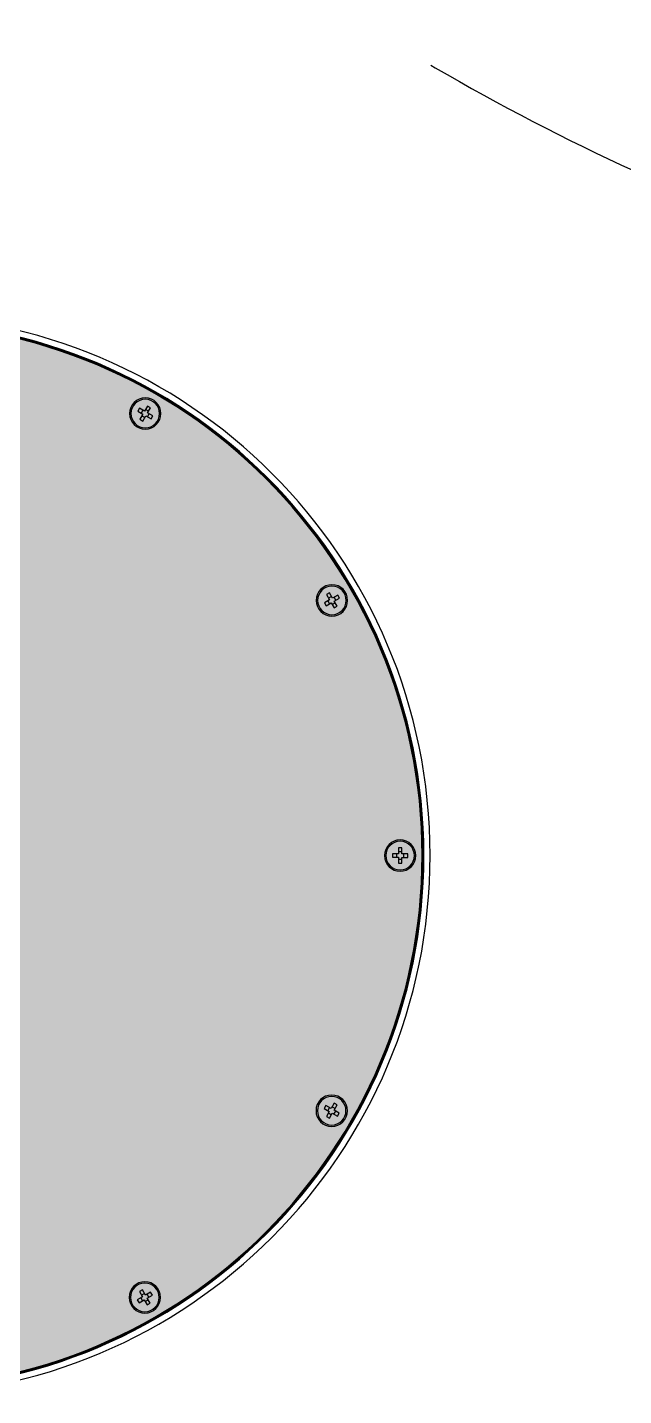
# Model space of a CAD drawing. Header units: millimetres. Extents: x 307301 to 459443, y -2888111 to -2805601.
# Drawn here: x 440071.9 to 440237.5, y -2878309.8 to -2877930 of the extents above; entities that cross this region are included whole.
import ezdxf

# ---------------------------------------------------------------- set-up
doc = ezdxf.new("R2010")
doc.units = ezdxf.units.MM
doc.header["$LTSCALE"] = 10
doc.header["$MEASUREMENT"] = 0
doc.linetypes.add('DASHED', pattern=[19.05, 12.7, -6.35])
for name, color, linetype in [('$DDT_AUDIT_GENERATED_(15E)', 7, 'Continuous'), ('$DDT_AUDIT_GENERATED_(224)', 7, 'Continuous'), ('$DDT_AUDIT_GENERATED_(87)', 7, 'Continuous'), ('BMA  furniture', 6, 'Continuous'), ('Furniture - Plan', 3, 'Continuous')]:
    doc.layers.add(name, color=color, linetype=linetype)
doc.layers.add('A-FURN HATCH', color=7, linetype='Continuous', lineweight=0, true_color=0xffffff)
doc.layers.add('Door', color=4, linetype='Continuous', lineweight=9)

# ---------------------------------------------------------------- blocks, each defined once
blk = doc.blocks.new('sdytreytruy')
at = {"layer": 'Furniture - Plan', "color": 3, "linetype": 'DASHED', "ltscale": 0.5}
blk.add_arc((-45321.31, -402558.58), 660.04, 181.90707, 269.16053, dxfattribs=at)
blk = doc.blocks.new('*U104')
at = {"layer": 'Door', "rotation": 90.00000000000004}
blk.add_blockref('sdytreytruy', (907434.73, -199164.04, 0), dxfattribs=at)
blk = doc.blocks.new('TUFTUFTU')
at = {"layer": 'Furniture - Plan', "ltscale": 0.01}
h = blk.add_hatch(color=250, dxfattribs=at)
h.dxf.hatch_style = 1
h.set_gradient(color1=(51, 51, 51), color2=(105, 105, 105), one_color=1, tint=0.41, name='INVCYLINDER')
edge = h.paths.add_edge_path()
edge.add_arc((1413476.94, -245799), 296.53, 0, 360)
at = {"layer": '$DDT_AUDIT_GENERATED_(15E)', "color": 3, "linetype": 'Continuous'}
for radius in [295.95, 295.56]:
    blk.add_circle((1413476.94, -245799), radius, dxfattribs=at)
at = {"layer": '$DDT_AUDIT_GENERATED_(15E)', "color": 6, "linetype": 'Continuous'}
for centre in [(1413231.6, -245940.79), (1413722.4, -245940.57), (1413335.37, -246044.47), (1413618.73, -246044.34), (1413477.07, -246082.36)]:
    blk.add_circle(centre, 8.71, dxfattribs=at)
at = {"layer": '$DDT_AUDIT_GENERATED_(224)', "color": 3, "linetype": 'Continuous'}
for radius in [300, 296.53, 296.13]:
    blk.add_circle((1413476.94, -245799), radius, dxfattribs=at)
at = {"layer": '$DDT_AUDIT_GENERATED_(87)', "color": 6, "linetype": 'Continuous'}
for p, q in [((1413227.43, -245942.09), (1413230.28, -245940.44)), ((1413228.4, -245943.76), (1413227.43, -245942.09)), ((1413231.25, -245942.12), (1413228.4, -245943.76)), ((1413228.63, -245937.59), (1413230.31, -245936.62)), ((1413230.28, -245940.44), (1413228.63, -245937.59)), ((1413230.35, -245942.63), (1413229.38, -245940.96)), ((1413229.76, -245939.54), (1413231.44, -245938.57)), ((1413230.31, -245936.62), (1413231.96, -245939.47)), ((1413232.89, -245944.96), (1413231.25, -245942.12)), ((1413233.44, -245942.05), (1413231.77, -245943.01)), ((1413231.96, -245939.47), (1413234.8, -245937.83)), ((1413232.85, -245938.95), (1413233.82, -245940.63)), ((1413235.77, -245939.5), (1413232.92, -245941.15)), ((1413232.92, -245941.15), (1413234.57, -245944)), ((1413234.8, -245937.83), (1413235.77, -245939.5)), ((1413718.23, -245939.28), (1413719.2, -245937.6)), ((1413721.08, -245940.93), (1413718.23, -245939.28)), ((1413719.2, -245937.6), (1413722.05, -245939.25)), ((1413719.44, -245943.78), (1413721.08, -245940.93)), ((1413720.18, -245940.41), (1413721.15, -245938.73)), ((1413722.24, -245942.79), (1413720.56, -245941.82)), ((1413722.76, -245941.89), (1413721.11, -245944.74)), ((1413722.05, -245939.25), (1413723.69, -245936.4)), ((1413722.57, -245938.35), (1413724.24, -245939.32)), ((1413725.61, -245943.54), (1413722.76, -245941.89)), ((1413724.62, -245940.73), (1413723.66, -245942.41)), ((1413723.69, -245936.4), (1413725.37, -245937.37)), ((1413725.37, -245937.37), (1413723.73, -245940.22)), ((1413723.73, -245940.22), (1413726.58, -245941.86)), ((1413726.58, -245941.86), (1413725.61, -245943.54)), ((1413234.57, -245944), (1413232.89, -245944.96)), ((1413721.11, -245944.74), (1413719.44, -245943.78)), ((1413335.01, -246043.14), (1413336.66, -246040.29)), ((1413336.66, -246040.29), (1413338.33, -246041.26)), ((1413338.33, -246041.26), (1413336.69, -246044.11)), ((1413615.76, -246041.13), (1413617.44, -246040.17)), ((1413617.41, -246043.98), (1413615.76, -246041.13)), ((1413617.44, -246040.17), (1413619.09, -246043.01)), ((1413619.09, -246043.01), (1413621.93, -246041.37)), ((1413621.93, -246041.37), (1413622.9, -246043.04)), ((1413331.2, -246043.18), (1413332.16, -246041.5)), ((1413334.05, -246044.82), (1413331.2, -246043.18)), ((1413332.16, -246041.5), (1413335.01, -246043.14)), ((1413332.4, -246047.67), (1413334.05, -246044.82)), ((1413334.08, -246048.64), (1413332.4, -246047.67)), ((1413333.15, -246044.3), (1413334.11, -246042.63)), ((1413335.2, -246046.69), (1413333.53, -246045.72)), ((1413335.72, -246045.79), (1413334.08, -246048.64)), ((1413335.53, -246042.25), (1413337.21, -246043.21)), ((1413338.57, -246047.43), (1413335.72, -246045.79)), ((1413337.59, -246044.63), (1413336.62, -246046.31)), ((1413336.69, -246044.11), (1413339.54, -246045.75)), ((1413339.54, -246045.75), (1413338.57, -246047.43)), ((1413614.56, -246045.63), (1413617.41, -246043.98)), ((1413615.53, -246047.31), (1413614.56, -246045.63)), ((1413618.38, -246045.66), (1413615.53, -246047.31)), ((1413617.48, -246046.18), (1413616.51, -246044.5)), ((1413616.89, -246043.09), (1413618.57, -246042.12)), ((1413620.03, -246048.51), (1413618.38, -246045.66)), ((1413620.57, -246045.59), (1413618.9, -246046.56)), ((1413619.98, -246042.5), (1413620.95, -246044.17)), ((1413621.7, -246047.54), (1413620.03, -246048.51)), ((1413622.9, -246043.04), (1413620.05, -246044.69)), ((1413620.05, -246044.69), (1413621.7, -246047.54)), ((1413476.1, -246081.4), (1413476.1, -246078.11)), ((1413476.1, -246078.11), (1413478.03, -246078.11)), ((1413478.03, -246078.11), (1413478.03, -246081.4)), ((1413472.81, -246083.33), (1413472.81, -246081.4)), ((1413472.81, -246081.4), (1413476.1, -246081.4)), ((1413476.1, -246083.33), (1413472.81, -246083.33)), ((1413475.06, -246083.33), (1413475.06, -246081.4)), ((1413476.1, -246080.36), (1413478.03, -246080.36)), ((1413476.1, -246086.62), (1413476.1, -246083.33)), ((1413478.04, -246084.37), (1413476.1, -246084.37)), ((1413478.04, -246086.62), (1413476.1, -246086.62)), ((1413478.03, -246081.4), (1413481.33, -246081.39)), ((1413481.33, -246083.33), (1413478.04, -246083.33)), ((1413478.04, -246083.33), (1413478.04, -246086.62)), ((1413479.07, -246081.4), (1413479.07, -246083.33)), ((1413481.33, -246081.39), (1413481.33, -246083.33))]:
    blk.add_line(p, q, dxfattribs=at)
for centre in [(1413231.6, -245940.79), (1413722.4, -245940.57), (1413335.37, -246044.47), (1413618.73, -246044.34), (1413477.07, -246082.36)]:
    blk.add_circle(centre, 7.94, dxfattribs=at)
blk = doc.blocks.new('SDTYTYT')
at = {"layer": 'Furniture - Plan', "color": 3, "xscale": 0.5000000000000486, "yscale": 0.5000000000000486, "zscale": 0.5000000000000486, "rotation": 180}
blk.add_blockref('TUFTUFTU', (925445.4, -2867082.71), dxfattribs=at)

msp = doc.modelspace()

# ---------------------------------------------------------------- block references
at = {"layer": 'A-FURN HATCH', "color": 3, "rotation": 270}
msp.add_blockref('*U104', (685001.55, -1567376.7, 0), dxfattribs=at)
at = {"layer": 'BMA  furniture', "xscale": -1, "rotation": 270}
msp.add_blockref('SDTYTYT', (3184216.99, -3096866.78, 0.06), dxfattribs=at)

doc.saveas('drawing.dxf')
